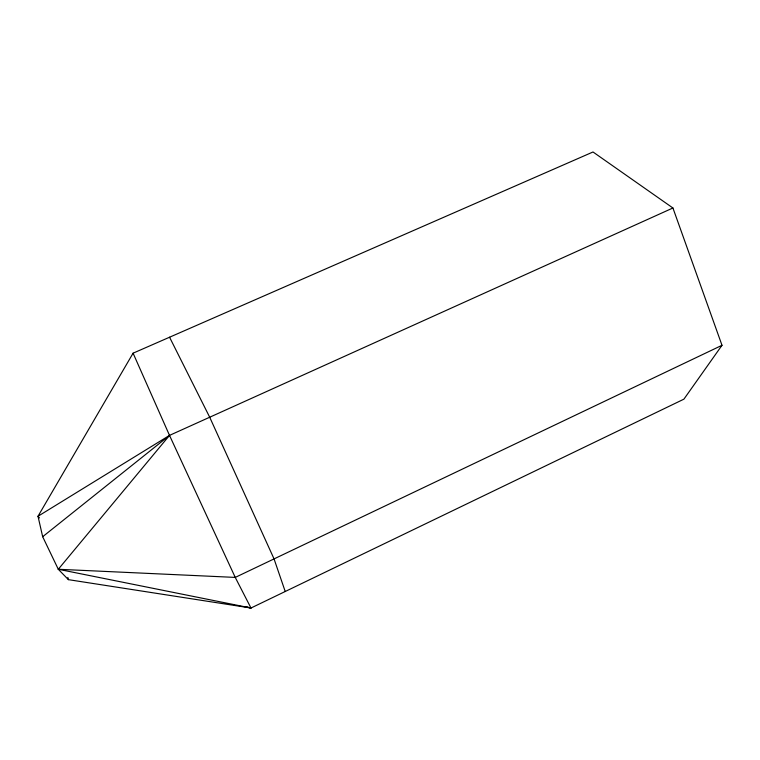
<?xml version="1.0" encoding="UTF-8"?>
<svg xmlns="http://www.w3.org/2000/svg" width="760" height="760" viewBox="0 0 760 760"><rect width="100%" height="100%" fill="white"/><g stroke="black" fill="none" stroke-linecap="round" stroke-linejoin="round"><path stroke-width="1.14" d="M133.085 353.181L38 516.268L42.674 536.721L58.292 569.269L68.39 579.652L250.98 608.019L683.905 399.161L722 345.297L672.923 207.993L593.009 151.981L133.085 353.181L169.508 435.385L235.248 577.41L250.98 608.019L58.292 569.269L169.508 435.385L672.923 207.993M42.674 536.721L169.508 435.385L38 516.268L39.491 517.931M722 345.297L235.248 577.41L58.292 569.269M246.401 606.822L250.98 608.019M169.566 337.221L209.703 417.231L274.047 558.904L285.219 591.498M67.839 577.457L68.39 579.652"/></g></svg>
